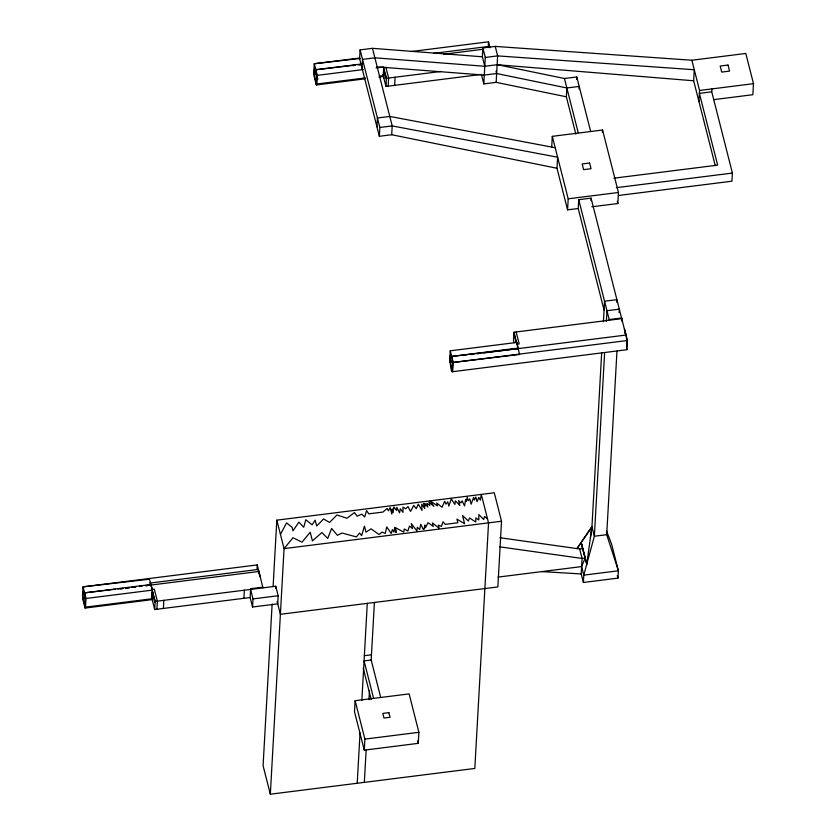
<?xml version="1.0" encoding="UTF-8"?>
<svg xmlns="http://www.w3.org/2000/svg" width="836" height="836" viewBox="0 0 836 836"><rect width="100%" height="100%" fill="white"/><g stroke="black" fill="none" stroke-linecap="round" stroke-linejoin="round"><path stroke-width="1.25" d="M151.629 598.085L151.535 599.694L85.073 608.065L85.429 599.799L84.561 592.86L151.023 584.489L152.455 590.101L151.974 598.775L85.502 607.135L85.188 605.912M364.904 78.835L316.332 84.958L316.687 76.682L315.82 69.754L361.831 63.954M85.429 601.565L84.53 593.424A5.821 0.878 82.8 0 0 83.203 592.797L82.806 599.172L85.073 608.065M316.687 78.459L315.789 70.308A5.821 0.878 82.8 0 0 314.461 69.681L314.064 76.066L316.332 84.958M452.224 371.748L452.558 365.144A5.821 0.878 82.8 0 0 451.649 356.993C448.974 348.696 450.29 372.333 452.224 371.748L626.948 349.709L627.46 340.503L624.502 328.882L624.471 329.447M85.502 607.135L85.983 598.471L83.025 586.851L257.269 564.906L260.195 577.091M151.274 586.318A5.821 0.878 82.8 0 0 150.992 585.054L151.023 584.489M151.724 596.455L151.901 593.194A5.821 0.878 82.8 0 0 151.922 592.076M152.591 601.22L153.051 593.111M154.545 600.258L154.608 599.234M258.805 570.925L262.932 587.865L262.974 587.154L250.622 588.711L250.131 597.521L154.712 609.538L155.162 601.429L149.519 579.223L83.025 586.851L82.513 596.058L85.157 606.455M156.896 609.256L157.356 601.157L154.305 589.161L152.11 589.443M163.386 608.441L163.835 600.332M243.913 598.304L244.363 590.195M155.162 601.429L275.765 586.245L278.179 595.734L277.73 603.843L252.545 607.009L253.005 598.9L250.591 589.411M257.018 569.515L257.269 564.906M272.128 604.094L263.089 765.734L270.331 794.2L474.817 768.451L488.548 522.876L481.306 494.41L480.355 500.168L478.84 497.43L477.032 501.642L475.862 497.054L474.336 500.032L473.646 497.336L471.149 504.202L469.79 498.873L468.16 500.785L467.293 497.357L466.112 501.422L465.631 499.52L464.544 505.937L462.13 500.837L460.876 502.906L458.556 500.576L459.81 505.508L455.432 500.806L454.899 504.463L451.294 498.862L448.88 506.135L447.772 501.778L446.027 504.129L444.647 501.255L442.066 507.285L436.685 502.99L437.427 505.864L430.112 500.858L433.894 506.302L428.993 502.269L429.808 505.456L426.83 503.262L427.792 507.065L424.824 503.617L425.43 506.01L423.497 503.481L424.792 508.591L421.678 504.233L422.013 510.472L418.251 504.139L416.265 508.675L413.715 505.446L410.591 511.381L408.01 506.637L405.554 508.81L402.983 507.097L402.962 512.322L400.287 508.706L399.577 512.865L396.818 507.4L396.494 510.441L393.881 506.94L393.129 512.541L392.199 508.905L391.812 514.088L390.13 507.494L388.489 510.806L387.068 508.476L383.045 512.05L368.801 513.847L366.555 510.618L364.695 517.003L361.852 514.161L357.118 516.146L354.464 512.593L346.971 518.247L336.918 514.976L329.551 522.448L323.616 518.978L316.677 526.022L315.172 520.138L312.089 524.82L305.83 519.741L303.719 527.286L298.912 522.145L292.976 530.808L292.098 527.338L286.591 522.887L280.436 534.392M273.142 585.848L276.82 520.159L494.285 492.78L501.527 521.236L497.859 586.924L280.384 614.303L277.124 601.471M275.64 588.565L275.765 586.245M270.331 794.2L284.062 548.615L276.82 520.159M316.416 83.339L313.772 72.941L314.284 63.735L359.459 58.05M365.332 77.915L316.76 84.028L317.241 75.365L314.284 63.735L360.316 58.457M715.271 165.706L693.661 80.768L497.138 64.717L484.796 66.274L482.382 56.785L372.459 48.331L360.107 49.888L359.616 58.708L379.356 136.289L391.697 134.732L556.995 168.255L567.581 209.846L578.23 208.509L578.721 199.689L591.073 198.132L625.903 335.058L483.616 352.97M362.03 68.197L362.521 59.377L374.873 57.82L484.796 66.274M376.942 126.8L377.433 117.991L389.785 116.434L555.198 147.732M379.356 136.289L379.847 127.469L360.107 49.888M383.849 78.103L384.309 70.005M385.804 77.152L385.866 76.128M575.837 134.084L566.359 96.798L496.156 82.346L483.804 83.903L481.39 74.414L385.971 86.432L386.42 78.323L383.682 67.559L383.233 75.658L379.398 76.149M388.155 86.15L388.615 78.041L385.866 67.256M355.122 700.693L354.506 711.739L364.277 750.143L418.272 743.34L418.888 732.305L409.117 693.901L355.122 700.693L364.893 739.108L364.277 750.143M391.697 134.732L392.199 125.922L372.459 48.331M394.644 85.335L395.094 77.225M357.223 783.259L360.044 732.879M361.852 700.578L367.286 603.362M364.35 782.36L366.158 750.07M368.969 699.68L369.481 690.64M380.662 697.287L371.184 660.022L374.403 602.474M450.332 356.366L450.803 354.986L451.649 356.993L451.68 356.429L518.121 348.622L518.153 348.058L516.732 342.446L450.259 350.817L449.768 359.49L450.081 360.713L452.642 360.389M450.259 350.817L453.216 362.437L452.704 371.644L450.05 361.246L452.61 360.922M482.382 56.785L482.874 47.965L495.225 46.408L691.863 60.244L745.796 53.452L753.487 83.673L752.87 94.708L713.808 99.63M483.804 83.903L485.288 57.454L482.874 47.965M488.214 47.558L488.527 41.8L411.093 51.55M496.156 82.346L497.629 55.897L495.225 46.408M621.733 318.652L513.962 332.247L513.503 340.356L514.109 342.729M514.453 335.466L514.516 334.442M516.073 340.565L516.021 341.59L513.9 333.271M516.7 343.011L516.732 342.446M551.687 147.387L552.303 136.341L602.557 130.019L618.452 192.479L617.835 203.524L591.815 206.795M556.995 168.255L557.612 157.21L392.199 125.922L379.847 127.469M566.359 96.798L566.85 87.979L579.202 86.432L579.055 88.95M567.581 209.846L568.198 198.811L552.303 136.341M576.641 79.462L576.788 76.943L564.436 78.5L496.783 64.571M590.937 200.65L591.073 198.132M602.422 132.475L602.557 130.019M606.591 531.132L611.628 544.194L618.389 570.779L617.982 578.125L583.382 582.483L581.208 573.935L582.075 558.458L579.662 548.97L499.907 537.715M583.382 582.483L583.789 575.137L594.365 536.231L604.627 352.698M601.669 352.865L591.951 526.743L586.757 564.216L581.145 542.439L591.951 526.743L594.365 536.231L606.706 534.674L618.389 570.779L583.789 575.137L581.616 566.589L585.19 558.061L581.145 542.439L577.028 548.552L591.951 526.743L590.352 538.112M603.414 321.724L604.553 301.232L616.905 299.675L616.769 302.193M606.372 321.452L606.967 310.72L619.319 309.163L619.121 312.654M609.381 320.23L609.423 319.519L621.775 317.973L621.597 320.993M606.706 534.674L616.968 351.141M625.903 335.058L625.934 334.494M626.603 346.867L626.801 343.199A5.821 0.878 82.8 0 0 626.174 336.323A5.821 0.878 82.8 0 0 624.826 333.136M693.661 80.768L694.277 69.733L497.629 55.897L485.288 57.454M698.938 101.501L699.554 90.466L691.863 60.244M618.452 195.488L731.949 181.193L732.409 173.062L711.739 91.814L711.896 88.909M433.675 53.358L489.175 46.377M314.461 69.681L317.043 69.357M352.855 65.647L355.415 65.323M359.25 64.842L361.8 64.518M443.843 54.194L483.616 49.178M314.19 74.571L316.74 74.247M317.241 75.365L363.263 69.566M376.043 67.956L383.714 66.995M315.297 78.96L317.879 78.626M315.266 79.639L317.847 79.316M378.959 77.069L382.794 76.588M386.42 78.323L441.115 71.436M566.85 87.979L496.647 73.526L484.295 75.083L376.963 66.838M699.554 90.466L753.487 83.673M711.739 91.814L699.387 93.371L717.643 165.131L613.917 178.193M616.331 187.682L732.409 173.062M568.198 198.811L618.452 192.479M517.003 344.233L519.198 343.962L516.146 331.976M451.68 356.429L518.153 348.058M463.154 355.54L465.715 355.227M470.825 354.579L473.385 354.255M477.22 353.774L479.78 353.45M450.207 361.863L452.788 361.539M450.176 362.552L452.757 362.228M627.46 340.503L453.216 362.437L519.605 354.454L513.962 332.247M501.527 521.236L284.062 548.615L293.008 537.747L302.015 542.198L310.219 532.229L312.424 540.892L321.902 532.563L327.733 538.457L331.61 528.498L337.368 535.27L342.029 533.023L356.408 536.921L359.584 532.992L361.612 535.677L364.454 526.199L365.969 532.187L371.048 528.854L379.063 534.528L381.968 532.124L385.291 533.389L386.713 526.879L391.238 533.472L392.408 529.585L393.955 532.062L394.759 527.338L396.076 532.511L395.721 527.84L403.725 532.083L404.237 529L407.874 531.006L409.473 526.116L412.535 528.624L411.239 523.524L416.903 530.923L417.321 527.223L419.703 529.554L420.738 524.245L423.288 529.491L423.998 528.415L424.176 529.125L424.792 524.987L425.482 527.694L428.001 522.709L433.278 526.408L432.4 522.939L439.109 528.206L438.315 525.071L441.387 526.387L443.059 521.748L445.254 524.36L457.867 522.772L456.937 519.125L464.597 523.723L462.496 515.488L468.348 520.995L469.518 517.944L475.768 522.009L475.82 517.944L478.809 519.961L478.819 514.568L483.657 519.48L484.535 516.429L487.555 518.989M149.498 583.131L257.916 569.483M120.321 588.91L122.871 588.596M126.706 588.105L129.267 587.792M133.102 587.3L135.662 586.987M139.497 586.496L142.047 586.182L139.497 586.402M145.882 585.691L149.717 585.21L145.882 585.649M150.992 585.054L258.773 571.479M82.931 597.677L85.481 597.353M85.983 598.471L152.455 590.101M579.662 548.97L582.713 548.583L586.757 564.216M253.005 598.9L278.179 595.734M585.179 558.072L582.075 558.458L499.75 546.838M498.016 577.112L581.616 566.589M364.36 655.685L371.477 654.797M371.184 660.022L364.068 660.921L373.546 698.175M364.893 739.108L418.888 732.305M315.82 69.754L355.425 65.093M357.975 64.79L361.81 64.341M84.561 592.86L115.222 589.255M117.782 588.952L122.892 588.356M125.442 588.053L129.277 587.603M131.827 587.3L135.662 586.851M541.791 571.605L581.208 573.935M617.271 201.319L617.835 203.524M576.788 76.943L590.582 131.168M564.436 78.5L578.23 132.725M626.53 348.089L626.948 349.709M578.721 199.689L609.381 320.209M578.23 208.509L604.062 310.051M488.527 41.8L490.063 47.809M496.041 71.154L496.647 73.526M617.334 575.596L617.982 578.125M581.145 542.439L582.713 548.583M383.63 68.583L386.368 79.347M382.919 74.435L385.971 86.432M316.447 82.806L316.76 84.028M417.645 740.863L418.272 743.34M363.211 668.121L371.163 699.387M250.131 597.521L252.545 607.009M152.371 591.689L155.109 602.453M151.661 597.541L154.712 609.538M257.697 569.567A5.821 0.878 82.8 0 1 259.296 574.175M488.799 46.92A5.821 0.878 82.8 0 1 489.729 47.37M517.829 347.619A5.821 0.878 82.8 0 1 518.121 348.622M728.031 65.051L720.172 66.044L721.708 72.084L729.567 71.091L728.031 65.051M589.599 163.01L582.18 163.95L583.632 169.645L591.052 168.715L589.599 163.01M388.855 712.638L382.815 713.401L383.996 718.04L390.036 717.278L388.855 712.638"/></g></svg>
